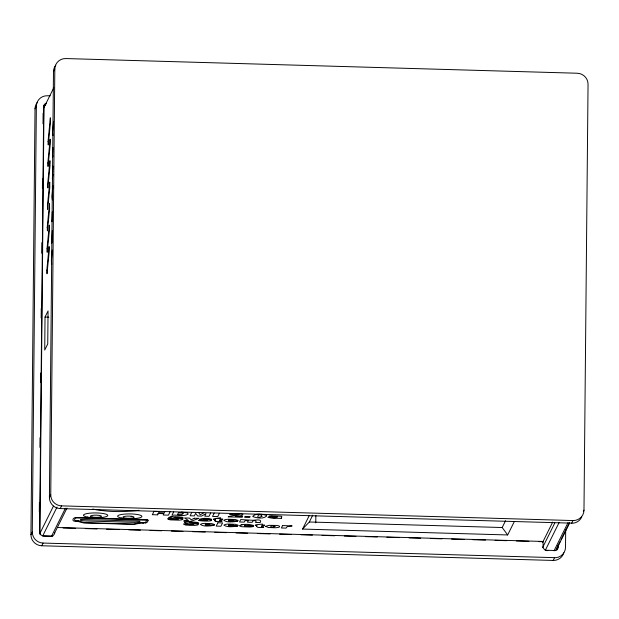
<?xml version="1.0" encoding="UTF-8"?>
<svg xmlns="http://www.w3.org/2000/svg" width="619" height="619" viewBox="0 0 619 619"><rect width="100%" height="100%" fill="white"/><g stroke="black" fill="none" stroke-linecap="round" stroke-linejoin="round"><path stroke-width="0.93" d="M168.948 517.507C169.544 519.155 185.901 519.024 174.016 519.449A2.561 0.511 0.5 0 1 172.778 519.101L167.664 518.807L170.039 519.859L179.023 520.161L181.723 519.828L182.876 518.993L173.8 517.561L183.015 517.933L182.071 517.283L178.086 516.803L172.376 516.757L168.948 517.507L169.258 517.267M563.785 552.79A10.949 10.678 26.4 0 1 553.185 560.443L41.744 545.765A10.949 10.678 26.4 0 1 30.95 534.715L35.02 108.867A10.949 10.678 26.4 0 1 37.333 102.398M30.95 534.715L32.289 532.023L36.359 106.174A10.949 10.678 26.4 0 1 47.354 95.752L50.247 95.837M39.314 512.068L39.399 502.411M39.926 447.367L40.018 437.71M40.544 382.674L40.637 373.017M41.164 317.973L41.256 308.316M41.783 253.272L41.883 242.648M42.401 188.571L42.494 178.914M43.021 123.877L43.121 113.254M40.266 534.7A2.693 2.623 26.4 0 1 39.926 533.338L43.995 107.482L53.729 87.875M45.032 317.036L44.723 350.037L47.74 343.947L48.058 310.947L45.032 317.036L48.847 317.152M581.775 516.911A10.949 10.678 26.4 0 1 573.07 523.194L60.205 508.57A10.949 10.678 26.4 0 1 49.412 497.529L53.482 71.672A10.949 10.678 26.4 0 1 55.795 65.204M49.412 497.529L50.75 494.829L54.82 68.98A10.949 10.678 26.4 0 1 65.815 58.557L577.256 73.235A10.949 10.678 26.4 0 1 588.05 84.285L583.98 510.133L583.315 511.48M315.783 522.838L315.852 515.426M557.077 549.881A3.784 3.691 26.4 0 0 557.626 548.194L557.649 546.26M557.626 548.194L558.183 545.184M565.689 529.949L565.518 547.328A10.949 10.678 26.4 0 1 555.947 557.696L43.082 543.064A10.949 10.678 26.4 0 1 32.289 532.023M53.544 121.339L52.592 132.327L52.948 135.507M52.909 147.484L52.576 157.303L52.894 155.833M52.963 166.132L52.375 178.759L52.948 174.481M52.925 185.723L51.973 196.71L52.336 199.883M52.298 211.86L51.965 221.687L52.282 220.217M52.344 230.516L51.756 243.143L52.336 238.864M52.313 250.099L51.362 261.086L51.717 264.267M214.778 520.378C215.706 522.39 219.799 520.989 221.772 521.453L221.741 520.803L219.505 520.726L219.877 519.658L222.453 519.736L222.786 519.062L220.217 518.985L220.674 518.064L213.81 518.799L213.478 519.48L215.195 519.527L214.778 520.378L215.195 519.527L213.478 519.48M261.969 516.161C258.866 511.217 254.448 520.564 261.969 516.161L261.713 516.556M35.02 108.867L36.359 106.174M53.482 71.672L54.82 68.98M39.926 533.338L53.466 506.056M57.01 507.116L42.626 536.093L51.478 536.348A2.693 2.623 26.4 0 0 52.855 536.046M41.744 545.765L43.082 543.064M60.205 508.57L61.544 505.87L572.985 520.556A10.949 10.678 26.4 0 0 583.98 510.133M51.478 536.348L65.444 508.222M54.65 532.897L66.922 508.176M152.336 514.691L153.984 511.364L159.184 511.511L158.603 512.679L164.283 512.841L164.863 511.673M152.336 514.691L157.536 514.838L158.201 513.491L163.88 513.654L163.207 515L168.43 515.155L170.086 511.828M173.606 511.928L171.95 515.256C177.057 514.482 183.665 517.12 188.261 514.025L187.1 512.795L181.328 512.145M191.751 512.447L190.103 515.774L194.358 515.898L195.619 513.36L197.631 515.991L201.484 516.099L206.019 513.654L204.765 516.192L209.021 516.316L210.669 512.989M214.189 513.089L212.541 516.416L217.749 516.571L219.405 513.244M220.217 518.985L220.674 518.072L215.752 518.405M514.273 521.647L507.665 534.955L302.544 529.067L309.268 515.526M302.544 529.067L309.33 521.995L312.711 515.194M507.665 534.955L502.195 527.527L505.568 520.726M542.561 542.53L552.713 522.072M542.507 547.761L554.779 523.04M559.174 522.39L545.207 550.523L547.861 550.601M554.059 550.778L568.025 522.645M556.814 548.171L560.195 541.354M561.046 539.644L569.503 522.598M556.45 549.51L569.565 523.086M553.185 560.443L554.523 557.742M571.646 523.248L572.985 520.556M157.536 514.838L158.201 513.491M203.837 512.795L200.216 514.745L198.591 512.64M244.83 525.33C243.143 527.984 252.947 524.935 253.504 526.32L252.892 526.56A5.61 1.114 0.5 0 1 249.774 527.017L242.06 526.73L239.839 526.15L239.592 525.562C243.778 523.713 249.333 524.107 253.658 525.523M244.83 525.33L253.658 525.516M169.939 517.051L172.376 516.757M241.186 524.811L241.99 524.68M76.849 521.167L83.519 522.947L134.052 524.401L140.629 523.094L146.835 522.676L148.467 520.254L145.473 519.527L77.708 517.585C72.88 516.347 70.233 522.25 76.849 521.167M138.942 510.327C123.599 512.223 107.861 512.122 92.68 509.035M145.303 522.954L145.744 522.9M143.801 523.055L142.726 523.055M174.953 517.345L175.75 517.352M237.015 513.685L233.255 513.7A4.712 0.936 0.5 0 0 230.268 514.219L229.711 514.559L234.353 514.768C246.78 514.049 231.189 515.418 228.21 516.865L242.23 517.267L242.602 516.517L235.305 516.308C241.905 516.231 247.561 513.917 237.015 513.685L239.197 513.778M309.33 521.995L502.195 527.527M57.706 527.52L543.095 541.455L543.049 546.685A3.784 3.691 26.4 0 0 546.554 550.268L554.593 550.5A3.784 3.691 26.4 0 0 558.168 547.119M63.099 527.961L75.665 528.324M85.329 528.595L96.928 528.928M106.592 529.206L119.15 529.57M128.814 529.849L140.412 530.181M150.077 530.452L161.675 530.785M171.339 531.063L182.938 531.396M192.602 531.675L205.168 532.038M214.832 532.309L226.43 532.642M236.094 532.92L247.685 533.253M257.357 533.532L269.915 533.895M279.579 534.166L291.178 534.499M300.842 534.777L312.44 535.11M322.104 535.389L334.67 535.752M344.334 536.031L355.933 536.364M365.597 536.634L377.188 536.967M386.852 537.246L399.417 537.609M409.082 537.888L420.68 538.221M430.344 538.491L441.943 538.824M451.607 539.103L464.173 539.466M472.87 539.714L485.435 540.077M495.099 540.348L506.69 540.681M516.354 540.96L528.92 541.323M538.584 541.602L540.519 541.656A8.209 1.633 0.5 0 0 542.662 541.664M174.612 519.503L175.309 519.534M77.932 520.881C73.553 522.034 73.413 517.43 77.607 517.917L146.773 520.269L145.426 522.482L139.724 522.807L133.395 524.045L84.501 522.645L77.932 520.881L78.52 520.927M245.464 526.328L246.447 526.398M219.791 520.788L220.271 520.827M176.725 517.407L177.429 517.499M79.077 520.997L79.565 521.082M215.969 521.275L214.886 520.974M147.082 519.712L147.508 519.805M182.071 517.283L183.015 517.933M182.489 518.753L182.876 519.001M221.741 520.803L221.772 521.453M54.758 532.665A3.784 3.691 26.4 0 1 51.184 536.054L43.152 535.822A3.784 3.691 26.4 0 1 39.639 532.232L43.709 106.383A3.784 3.691 26.4 0 1 46.386 103.133M43.725 105.772A3.784 3.691 26.4 0 1 45.852 104.209M61.544 505.87A10.949 10.678 26.4 0 1 50.75 494.829M43.995 107.482A2.693 2.623 26.4 0 1 45.365 105.184M556.721 548.867A2.693 2.623 26.4 0 1 554.771 550.717M184.663 522.753C185.267 524.394 201.616 524.262 189.724 524.688A2.561 0.511 0.5 0 1 188.493 524.347L183.379 524.045L185.754 525.105L194.737 525.407L197.438 525.067L198.591 524.239L189.515 522.8L198.73 523.179L197.09 522.366L192.292 521.987L186.69 522.119L184.663 522.753M265.683 526.312L268.344 527.489L275.014 527.759A6.051 1.199 0.5 0 0 278.279 527.388A5.935 1.176 0.5 0 0 279.44 526.962L279.533 526.235A5.85 1.161 0.5 0 0 276.438 525.438L269.118 525.33L265.683 526.312M48.042 141.496L48.236 145.008L50.425 122.933L50.332 117.796L48.042 141.496M47.833 162.952L48.027 166.465L50.224 144.389L50.131 139.252L47.833 162.952M47.632 184.416L47.825 187.928L50.015 165.853L49.922 160.716L47.632 184.416M47.423 205.872L47.617 209.384L49.814 187.309L49.721 182.172L47.423 205.872M47.222 227.335L47.415 230.848L49.605 208.773L49.512 203.636L47.222 227.335M47.013 248.792L47.206 252.304L49.404 230.237L49.311 225.099L47.013 248.792M46.812 270.255L47.005 273.768L49.195 251.693L49.102 246.555L46.812 270.255M214.476 524.525L214.406 525.067L205.16 524.997A2.221 0.441 0.5 0 0 207.179 525.353L213.965 525.407C209.686 525.964 203.798 526.955 200.409 524.432L201.794 523.736A5.904 1.176 0.5 0 1 204.997 523.372L211.969 523.643L214.476 524.525M237.889 520.401L237.828 520.943L228.581 520.881A2.221 0.441 0.5 0 0 230.593 521.237L237.387 521.291C233.108 521.84 227.212 522.831 223.823 520.316L225.215 519.62A5.904 1.176 0.5 0 1 228.419 519.256L235.39 519.527L237.889 520.401M237.967 525.198L237.905 525.74L228.659 525.67A2.221 0.441 0.5 0 0 230.67 526.026L237.464 526.088C233.185 526.637 227.289 527.628 223.9 525.113L225.293 524.417A5.904 1.176 0.5 0 1 228.496 524.045L235.468 524.316L237.967 525.198M248.188 520.672L247.515 522.212L252.196 522.351C251.956 519.983 258.069 519.898 255.515 522.444L260.189 522.575C262.812 518.536 254.796 520.277 252.815 520.277L240.714 519.573L239.522 521.987L244.203 522.119L245.054 520.656L248.188 520.672M281.297 517.871L281.63 518.405L272.012 518.18L267.911 517.36L277.273 516.641L268.816 516.285L271.215 515.751L281.336 516.261A5.3 1.052 0.5 0 1 281.823 516.811L281.297 517.871M266.712 515.859C263.709 519.287 256.738 518.095 252.869 516.586L252.784 516.246C255.926 513.004 262.533 514.049 266.549 515.465L266.712 515.859M256.622 526.367C257.558 528.386 261.651 526.986 263.617 527.45L263.593 526.8L261.35 526.715L261.729 525.655L264.298 525.732L264.63 525.051L262.061 524.982L262.518 524.061L255.662 524.796L255.322 525.469L257.047 525.523L256.622 526.367M183.092 513.646L181.816 514.598L177.521 514.644L178.427 512.826L182.056 513.043L183.092 513.646M80.927 519.496L80.462 520.44L84.718 520.927L134.865 522.366L139.476 522.134L139.94 521.19L80.927 519.496M217.88 522.776L216.224 526.111L220.906 526.243L222.561 522.916L217.88 522.776M245.147 516.416L244.683 517.345L249.674 517.484L250.138 516.556L245.147 516.416M277.041 517.113C273.853 518.838 269.404 516.834 277.041 517.113M282.574 525.562L281.374 527.976L286.071 528.115L287.208 526.653L292.129 525.91L282.574 525.562M274.991 526.568C268.762 529.052 270.023 523.759 274.991 526.568M211.551 520.386C210.29 522.111 189.553 520.037 203.218 520.177L207.218 520.37L201.508 519.798A3.59 0.712 0.5 0 1 199.635 519.31C202.753 517.755 208.015 518.289 211.652 519.341L203.79 519.148L210.475 519.821L211.551 520.386M205.562 524.169L205.276 524.355C213.423 524.982 208.866 523.295 205.562 524.169M228.984 520.053L228.697 520.239C236.837 520.858 232.287 519.171 228.984 520.053M229.053 524.842L228.775 525.028C236.915 525.655 232.365 523.968 229.053 524.842M194.312 518.242L191.178 519.782L189.46 518.103L184.539 517.964L188.455 520.517L183.866 520.672L183.913 521.33L190.814 521.36L198.908 518.374L194.312 518.242M131.158 516.246L129.812 516.13A5.532 1.099 0.5 0 0 123.08 517.36A5.532 1.099 0.5 0 0 131.793 518.111A5.532 1.099 0.5 0 0 131.158 516.246M87.503 517.074A12.156 2.414 0.5 0 0 107.505 515.96A12.156 2.414 0.5 0 0 91.836 513.019A12.156 2.414 0.5 0 0 87.503 517.074M121.239 517.971A12.156 2.414 0.5 0 0 141.511 517.035A12.156 2.414 0.5 0 0 126.454 513.971A12.156 2.414 0.5 0 0 121.239 517.971M92.208 517.035A5.532 1.099 0.5 0 0 101.361 516.548A5.532 1.099 0.5 0 0 94.305 515.194A5.532 1.099 0.5 0 0 92.208 517.035"/></g></svg>
